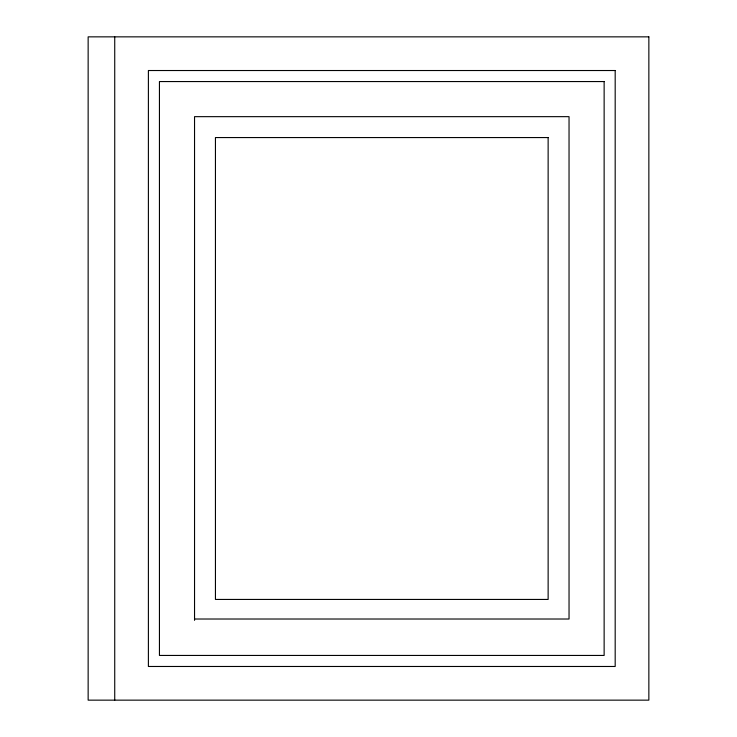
<?xml version="1.0" encoding="UTF-8"?>
<svg xmlns="http://www.w3.org/2000/svg" width="737" height="737" viewBox="0 0 737 737"><rect width="100%" height="100%" fill="white"/><g stroke="black" fill="none" stroke-linecap="round" stroke-linejoin="round"><path stroke-width="1.11" d="M194.54 619.016L569.038 619.016L569.038 116.658L194.54 116.658L194.54 620.342M114.732 36.85L114.732 700.15M648.855 36.85L88.145 36.85L88.145 700.15L648.855 700.15L648.855 36.85M615.183 70.522L148.395 70.522L148.395 666.478L615.183 666.478L615.183 70.522M604.137 81.558L159.441 81.558L159.441 655.442L604.137 655.442L604.137 81.558M548.135 137.561L215.444 137.561L215.444 599.439L548.135 599.439L548.135 137.561"/></g></svg>
